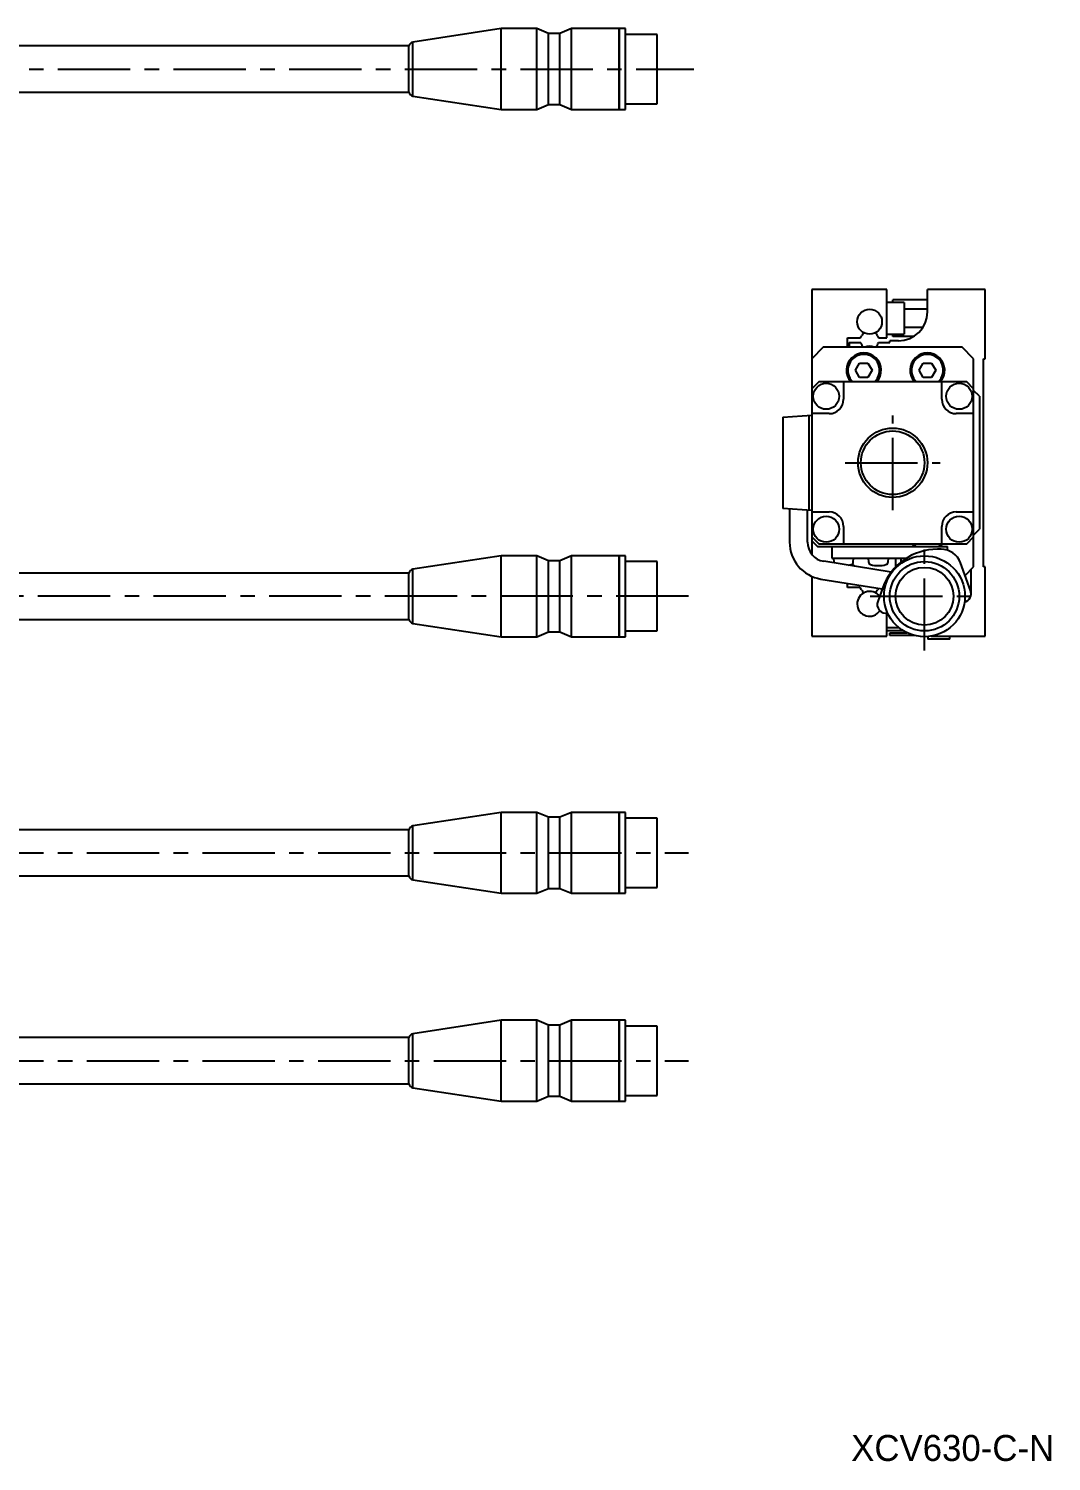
# Model space of a CAD drawing. Extents: x 32 to 407, y 17 to 268.
# Drawn here: x 230.2 to 407.1, y 16.9 to 264.8 of the extents above; entities that cross this region are included whole.
import ezdxf

# ---------------------------------------------------------------- set-up
doc = ezdxf.new("R2010")
doc.units = 0
doc.header["$LTSCALE"] = 10
doc.linetypes.add('CENTER', pattern=[2, 1.25, -0.25, 0.25, -0.25])
doc.layers.add('1', color=7, linetype='CONTINUOUS')
doc.styles.get("Standard").update_dxf_attribs({"font": 'FGP教科書体NT-M'})

msp = doc.modelspace()

# ---------------------------------------------------------------- linework, layer by layer
at = {"layer": '1', "color": 7, "linetype": 'CONTINUOUS'}
for p, q in [((311.930657, 264.811824), (296.696675, 262.496151)), ((311.930657, 250.811826), (311.930657, 264.811824)), ((318.123656, 264.811824), (311.930657, 264.811824)), ((318.123656, 250.811826), (318.123656, 264.811824)), ((320.123656, 263.961825), (318.123656, 264.811824)), ((320.123656, 251.661825), (320.123656, 263.961825)), ((322.123656, 263.961825), (320.123656, 263.961825)), ((324.123656, 264.811824), (322.123656, 263.961825)), ((322.123656, 251.661825), (322.123656, 263.961825)), ((324.123656, 250.811826), (324.123656, 264.811824)), ((332.380656, 264.811824), (324.123656, 264.811824)), ((332.380656, 250.811826), (332.380656, 264.811824)), ((332.430656, 264.761824), (332.380656, 264.811824)), ((332.430656, 250.811826), (332.430656, 264.811824)), ((333.430658, 264.811824), (332.430656, 264.811824)), ((333.430658, 250.811826), (333.430658, 264.811824)), ((338.930659, 263.811823), (333.430658, 263.811823)), ((338.930659, 251.811827), (338.930659, 263.811823)), ((295.973001, 261.811825), (217.844871, 261.811825)), ((295.973001, 253.811825), (295.973001, 261.811825)), ((296.696675, 253.1275), (296.696675, 262.496151)), ((223.844871, 253.811825), (295.973001, 253.811825)), ((296.696675, 253.1275), (311.930657, 250.811826)), ((311.930657, 250.811826), (318.123656, 250.811826)), ((318.123656, 250.811826), (320.123656, 251.661825)), ((320.123656, 251.661825), (322.123656, 251.661825)), ((322.123656, 251.661825), (324.123656, 250.811826)), ((324.123656, 250.811826), (332.380656, 250.811826)), ((332.380656, 250.811826), (332.430656, 250.861826)), ((332.430656, 250.811826), (333.430658, 250.811826)), ((333.430658, 251.811827), (338.930659, 251.811827)), ((378.670405, 219.701919), (365.670405, 219.701919)), ((365.670405, 219.701919), (365.670405, 173.866404)), ((378.670405, 211.301919), (378.670405, 219.701919)), ((395.670405, 219.701919), (385.670405, 219.701919)), ((385.670405, 215.801919), (385.670405, 219.701919)), ((395.670405, 207.701919), (395.670405, 219.701919)), ((381.670405, 217.451919), (378.670405, 217.451919)), ((379.670405, 217.451919), (379.670405, 217.877345)), ((385.670405, 217.877345), (379.670405, 217.877345)), ((381.670405, 217.451919), (381.670405, 211.951919)), ((385.670405, 216.289632), (381.670405, 216.289632)), ((371.870405, 211.301919), (374.061864, 211.301919)), ((371.870405, 209.701919), (371.870405, 211.301919)), ((374.061864, 211.301919), (374.269765, 211.662014)), ((377.071044, 211.662014), (377.278945, 211.301919)), ((377.278945, 211.301919), (378.670405, 211.301919)), ((378.670405, 211.951919), (381.670405, 211.951919)), ((379.170405, 210.501919), (379.170405, 210.801919)), ((380.670405, 210.801919), (379.170405, 210.801919)), ((379.670405, 211.526492), (379.670405, 211.951919)), ((383.260178, 211.526492), (379.670405, 211.526492)), ((384.886307, 213.114206), (381.670405, 213.114206)), ((367.670405, 209.701919), (365.670405, 207.701919)), ((391.670405, 209.701919), (367.670405, 209.701919)), ((372.170405, 210.501919), (372.170405, 209.701919)), ((372.170405, 210.501919), (374.134125, 210.501919)), ((377.206685, 210.501919), (379.170405, 210.501919)), ((393.670405, 207.701919), (391.670405, 209.701919)), ((373.227029, 205.701919), (373.948717, 206.951919)), ((373.948717, 206.951919), (375.392093, 206.951919)), ((375.392093, 206.951919), (376.11378, 205.701919)), ((384.227029, 205.701919), (384.948717, 206.951919)), ((384.948717, 206.951919), (386.392093, 206.951919)), ((386.392093, 206.951919), (387.11378, 205.701919)), ((393.670405, 171.701919), (393.670405, 207.701919)), ((395.370405, 207.701919), (395.670405, 207.701919)), ((395.370405, 171.701919), (395.370405, 207.701919)), ((366.870405, 203.701919), (365.670405, 202.501919)), ((392.470405, 203.701919), (366.870405, 203.701919)), ((371.170405, 203.701919), (371.170405, 200.701919)), ((373.948717, 204.451919), (373.227029, 205.701919)), ((375.392093, 204.451919), (373.948717, 204.451919)), ((376.11378, 205.701919), (375.392093, 204.451919)), ((384.948717, 204.451919), (384.227029, 205.701919)), ((386.392093, 204.451919), (384.948717, 204.451919)), ((387.11378, 205.701919), (386.392093, 204.451919)), ((388.170405, 200.701919), (388.170405, 203.701919)), ((393.670405, 202.501919), (392.470405, 203.701919)), ((394.670405, 201.201919), (393.670405, 202.201919)), ((394.670405, 201.201919), (394.670405, 178.201919)), ((360.670405, 197.602279), (365.670405, 197.951919)), ((360.670405, 197.602285), (360.670405, 181.801553)), ((365.170405, 197.916955), (365.170405, 181.486882)), ((368.670405, 198.201919), (365.670405, 198.201919)), ((393.670405, 198.201919), (390.670405, 198.201919)), ((365.670405, 181.451919), (360.670405, 181.801549)), ((361.845405, 181.719389), (361.845405, 175.971713)), ((364.945405, 175.971713), (364.945405, 181.502616)), ((365.670405, 181.201919), (368.670405, 181.201919)), ((390.670405, 181.201919), (393.670405, 181.201919)), ((371.170405, 178.701919), (371.170405, 175.701919)), ((388.170405, 175.701919), (388.170405, 178.701919)), ((365.670405, 176.901919), (366.870405, 175.701919)), ((365.670405, 176.201919), (366.670405, 175.201919)), ((392.470405, 175.701919), (393.670405, 176.901919)), ((393.670405, 177.201919), (394.670405, 178.201919)), ((311.930657, 173.601918), (296.696675, 171.286244)), ((318.123656, 173.601918), (311.930657, 173.601918)), ((311.930657, 159.60192), (311.930657, 173.601918)), ((320.123656, 172.751919), (318.123656, 173.601918)), ((318.123656, 159.60192), (318.123656, 173.601918)), ((324.123656, 173.601918), (322.123656, 172.751919)), ((332.380656, 173.601918), (324.123656, 173.601918)), ((324.123656, 159.60192), (324.123656, 173.601918)), ((332.430656, 173.551918), (332.380656, 173.601918)), ((332.380656, 159.60192), (332.380656, 173.601918)), ((333.430658, 173.601918), (332.430656, 173.601918)), ((332.430656, 159.60192), (332.430656, 173.601918)), ((333.430658, 159.60192), (333.430658, 173.601918)), ((366.670405, 175.201919), (389.170405, 175.201919)), ((366.870405, 175.701919), (392.470405, 175.701919)), ((369.170405, 175.201919), (369.170405, 173.201919)), ((388.046859, 174.733738), (387.399038, 174.733738)), ((389.170405, 174.551251), (389.170405, 175.201919)), ((296.696675, 161.917593), (296.696675, 171.286244)), ((322.123656, 172.751919), (320.123656, 172.751919)), ((320.123656, 160.451919), (320.123656, 172.751919)), ((322.123656, 160.451919), (322.123656, 172.751919)), ((338.930659, 172.601917), (333.430658, 172.601917)), ((338.930659, 160.601921), (338.930659, 172.601917)), ((379.425135, 170.800875), (367.740021, 172.651616)), ((369.170405, 173.201919), (382.065831, 173.201919)), ((369.420405, 173.201919), (369.480141, 172.519131)), ((372.170405, 172.002939), (372.170405, 171.949912)), ((372.688653, 172.18367), (373.063933, 171.808391)), ((372.860669, 172.519131), (372.920405, 173.201919)), ((375.420405, 173.201919), (375.480141, 172.519131)), ((378.860669, 172.519131), (378.920405, 173.201919)), ((380.170405, 173.201919), (380.170405, 171.701919)), ((380.170405, 171.701919), (380.188168, 171.684156)), ((381.120405, 172.531111), (381.120405, 173.201919)), ((393.126928, 167.605867), (391.382768, 172.39791)), ((392.178937, 170.210451), (393.670405, 171.701919)), ((393.220405, 167.075736), (393.220405, 171.251919)), ((395.670405, 171.701919), (395.370405, 171.701919)), ((395.670405, 159.701919), (395.670405, 171.701919)), ((295.973001, 170.601919), (210.930657, 170.601919)), ((295.973001, 162.601919), (295.973001, 170.601919)), ((365.670405, 170.057197), (365.670405, 159.701919)), ((367.255074, 169.589782), (377.87736, 167.907377)), ((371.870405, 168.101919), (371.870405, 168.858785)), ((374.061864, 168.101919), (371.870405, 168.101919)), ((374.269765, 167.741824), (374.061864, 168.101919)), ((377.226173, 168.010515), (377.071044, 167.741824)), ((377.955127, 168.121041), (377.083579, 165.726482)), ((378.824965, 163.646351), (378.540103, 163.646351)), ((378.670405, 159.701919), (378.670405, 163.646351)), ((210.930657, 162.601919), (295.973001, 162.601919)), ((296.696675, 161.917593), (311.930657, 159.60192)), ((378.670405, 161.201919), (380.716195, 161.201919)), ((311.930657, 159.60192), (318.123656, 159.60192)), ((318.123656, 159.60192), (320.123656, 160.451919)), ((320.123656, 160.451919), (322.123656, 160.451919)), ((322.123656, 160.451919), (324.123656, 159.60192)), ((324.123656, 159.60192), (332.380656, 159.60192)), ((332.380656, 159.60192), (332.430656, 159.65192)), ((332.430656, 159.60192), (333.430658, 159.60192)), ((333.430658, 160.601921), (338.930659, 160.601921)), ((365.670405, 159.701919), (378.670405, 159.701919)), ((378.670405, 160.701919), (381.403445, 160.701919)), ((379.170405, 159.801919), (379.170405, 160.301919)), ((379.170405, 160.301919), (382.119178, 160.301919)), ((383.509085, 159.801919), (379.170405, 159.801919)), ((385.770405, 159.627682), (385.770405, 159.201919)), ((389.570405, 159.201919), (385.770405, 159.201919)), ((386.349381, 159.701919), (395.670405, 159.701919)), ((389.570405, 159.201919), (389.570405, 159.701919)), ((311.930657, 129.207646), (296.696675, 126.891972)), ((311.930657, 115.207648), (311.930657, 129.207646)), ((318.123656, 129.207646), (311.930657, 129.207646)), ((318.123656, 115.207648), (318.123656, 129.207646)), ((320.123656, 128.357647), (318.123656, 129.207646)), ((324.123656, 129.207646), (322.123656, 128.357647)), ((324.123656, 115.207648), (324.123656, 129.207646)), ((332.380656, 129.207646), (324.123656, 129.207646)), ((332.380656, 115.207648), (332.380656, 129.207646)), ((332.430656, 129.157646), (332.380656, 129.207646)), ((332.430656, 115.207648), (332.430656, 129.207646)), ((333.430658, 129.207646), (332.430656, 129.207646)), ((333.430658, 115.207648), (333.430658, 129.207646)), ((296.696675, 117.523321), (296.696675, 126.891972)), ((320.123656, 116.057647), (320.123656, 128.357647)), ((322.123656, 128.357647), (320.123656, 128.357647)), ((322.123656, 116.057647), (322.123656, 128.357647)), ((338.930659, 128.207645), (333.430658, 128.207645)), ((338.930659, 116.207649), (338.930659, 128.207645)), ((295.973001, 126.207647), (210.930657, 126.207647)), ((295.973001, 118.207647), (295.973001, 126.207647)), ((210.930657, 118.207647), (295.973001, 118.207647)), ((296.696675, 117.523321), (311.930657, 115.207648)), ((311.930657, 115.207648), (318.123656, 115.207648)), ((318.123656, 115.207648), (320.123656, 116.057647)), ((320.123656, 116.057647), (322.123656, 116.057647)), ((322.123656, 116.057647), (324.123656, 115.207648)), ((324.123656, 115.207648), (332.380656, 115.207648)), ((332.380656, 115.207648), (332.430656, 115.257648)), ((332.430656, 115.207648), (333.430658, 115.207648)), ((333.430658, 116.207649), (338.930659, 116.207649)), ((311.930657, 93.235227), (296.696675, 90.919554)), ((311.930657, 79.235229), (311.930657, 93.235227)), ((318.123656, 93.235227), (311.930657, 93.235227)), ((318.123656, 79.235229), (318.123656, 93.235227)), ((320.123656, 92.385228), (318.123656, 93.235227)), ((320.123656, 80.085228), (320.123656, 92.385228)), ((322.123656, 92.385228), (320.123656, 92.385228)), ((324.123656, 93.235227), (322.123656, 92.385228)), ((322.123656, 80.085228), (322.123656, 92.385228)), ((324.123656, 79.235229), (324.123656, 93.235227)), ((332.380656, 93.235227), (324.123656, 93.235227)), ((332.380656, 79.235229), (332.380656, 93.235227)), ((332.430656, 93.185227), (332.380656, 93.235227)), ((332.430656, 79.235229), (332.430656, 93.235227)), ((333.430658, 93.235227), (332.430656, 93.235227)), ((333.430658, 79.235229), (333.430658, 93.235227)), ((338.930659, 92.235226), (333.430658, 92.235226)), ((338.930659, 80.23523), (338.930659, 92.235226)), ((295.973001, 90.235228), (210.930657, 90.235228)), ((295.973001, 82.235228), (295.973001, 90.235228)), ((296.696675, 81.550902), (296.696675, 90.919554)), ((210.930657, 82.235228), (295.973001, 82.235228)), ((296.696675, 81.550902), (311.930657, 79.235229)), ((318.123656, 79.235229), (320.123656, 80.085228)), ((320.123656, 80.085228), (322.123656, 80.085228)), ((322.123656, 80.085228), (324.123656, 79.235229)), ((333.430658, 80.23523), (338.930659, 80.23523)), ((311.930657, 79.235229), (318.123656, 79.235229)), ((324.123656, 79.235229), (332.380656, 79.235229)), ((332.380656, 79.235229), (332.430656, 79.285229)), ((332.430656, 79.235229), (333.430658, 79.235229))]:
    msp.add_line(p, q, dxfattribs=at)
at = {"layer": '1', "color": 4, "linetype": 'CENTER'}
for p, q in [((215.287765, 257.811825), (345.287765, 257.811825)), ((379.670405, 181.501919), (379.670405, 197.901919)), ((371.470405, 189.701919), (387.870405, 189.701919)), ((385.170405, 157.20192), (385.170405, 176.001918)), ((344.338527, 166.601919), (200.287765, 166.601919)), ((375.770406, 166.601919), (394.570404, 166.601919)), ((200.287765, 122.207647), (344.338527, 122.207647)), ((200.287765, 86.235228), (344.338527, 86.235228))]:
    msp.add_line(p, q, dxfattribs=at)
at = {"layer": '1', "color": 7, "linetype": 'CONTINUOUS'}
for centre, radius in [((375.670405, 214.101919), 2.15), ((368.170405, 201.201919), 2.25), ((391.170405, 201.201919), 2.25), ((379.670405, 189.701919), 6), ((379.670405, 189.701919), 5.5), ((368.170405, 178.201919), 2.25), ((391.170405, 178.201919), 2.25), ((385.170405, 166.601919), 6.999999), ((385.170405, 166.601919), 5.999998), ((385.170405, 166.601919), 5)]:
    msp.add_circle(centre, radius, dxfattribs=at)
for centre, radius, start, end in [((296.930658, 261.523908), 1.000002, 103.531698, 163.266744), ((296.930658, 254.099742), 1.000002, 196.733256, 256.468302), ((380.670405, 215.801919), 5, 270, 0), ((375.78531, 210.787014), 1.75, 127.564895, 150), ((375.5555, 210.787014), 1.75, 30, 52.435105), ((374.670405, 205.701919), 3, 318.189685, 221.810315), ((374.670405, 205.701919), 2.75, 313.341758, 226.658242), ((375.670405, 210.901919), 1.5875, 194.594029, 229.104554), ((375.670405, 207.701919), 2.15, 68.471096, 111.528904), ((375.670405, 210.901919), 1.5875, 310.895446, 345.405971), ((385.670405, 205.701919), 3, 318.189685, 221.810315), ((385.670405, 205.701919), 2.75, 313.341758, 226.658242), ((368.670405, 200.701919), 2.5, 270, 0), ((390.670405, 200.701919), 2.5, 180, 270), ((368.670405, 178.701919), 2.5, 0, 90), ((390.670405, 178.701919), 2.5, 90, 180), ((368.275512, 175.938489), 6.430193, 179.703957, 260.868859), ((368.275934, 175.938909), 3.330691, 179.435683, 260.74077), ((387.399038, 164.683738), 10.05, 90, 160), ((385.670405, 173.701919), 3, 138.189685, 150), ((385.670405, 173.701919), 2.75, 133.341758, 146.944269), ((385.670405, 173.701919), 2.75, 33.055731, 46.658242), ((385.670405, 173.701919), 3, 30, 41.810315), ((388.046859, 171.183738), 3.55, 20, 90), ((296.930658, 170.314002), 1.000002, 103.531698, 163.266744), ((369.978238, 172.562709), 0.5, 185, 202.644354), ((371.170405, 176.901919), 5, 279.751624, 285.362549), ((372.362571, 172.562709), 0.5, 285.362549, 355), ((375.978238, 172.562709), 0.5, 185, 254.637451), ((377.170405, 176.901919), 5, 254.637451, 285.362549), ((378.362571, 172.562709), 0.5, 285.362549, 355), ((375.670405, 165.301919), 2.15, 36.625319, 325.845711), ((375.78531, 168.616824), 1.75, 210, 232.435105), ((375.5555, 168.616824), 1.75, 307.564895, 330), ((391.670405, 167.075736), 1.55, 285.944444, 20), ((378.540103, 165.196351), 1.55, 160, 280.166304), ((296.930658, 162.889836), 1.000002, 196.733256, 256.468302), ((296.930658, 125.91973), 1.000002, 103.531698, 163.266744), ((296.930658, 118.495564), 1.000002, 196.733256, 256.468302), ((296.930658, 89.947311), 1.000002, 103.531698, 163.266744), ((296.930658, 82.523145), 1.000002, 196.733256, 256.468302)]:
    msp.add_arc(centre, radius, start, end, dxfattribs=at)

# ---------------------------------------------------------------- texts
at = {"layer": '1', "color": 7}
msp.add_text('XCV630-C-N', height=4.5, dxfattribs=at).set_placement((372.488574, 16.993359))

doc.saveas('drawing.dxf')
